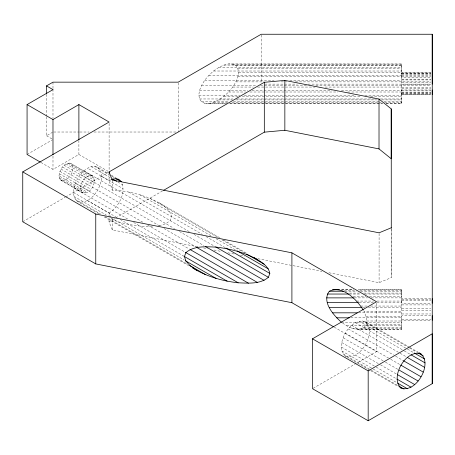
<?xml version="1.0" encoding="UTF-8"?>
<svg xmlns="http://www.w3.org/2000/svg" width="455" height="455" viewBox="0 0 455 455"><rect width="100%" height="100%" fill="white"/><g stroke="black" fill="none" stroke-linecap="round" stroke-linejoin="round"><path stroke-width="0.34" stroke-dasharray="2.27 1.71" d="M342.581 323.027L346.608 325.786L351.789 328.22L356.612 329.375L401.708 329.375L401.708 289.499L358.54 289.499M386.107 103.467L401.708 103.467L401.708 63.939L228.626 63.939C218.713 65.611 210.602 72.572 204.67 80.347C200.718 86.268 195.855 95.385 201.514 101.727L204.67 103.262L226.51 103.467M197.965 246.855L112.283 229.911L109.035 221.812L109.052 217.774M109.052 217.103L109.075 213.065C118.545 206.792 126.28 193.597 121.548 182.336M59.019 175.897C59.298 170.09 64.121 161.747 70.815 163.442L92.405 175.909C97.956 181.755 90.477 194.712 82.634 192.835L61.044 180.368L59.946 179.35L59.252 177.825L59.019 175.897L87.519 192.351M99.127 213.987L77.6 201.559C69.439 194.382 75.052 181.585 80.507 174.384C83.379 170.995 86.848 167.98 91.154 166.621C97.723 164.932 102.688 171.125 108.239 173.412M97.444 167.178C109.115 177.968 92.78 206.274 77.6 201.559M369.921 370.228L345.436 356.128C333.788 345.351 350.083 317.044 365.257 321.736L409.329 347.108M208.777 103.467C218.69 101.795 226.8 94.833 232.738 87.059C236.685 81.132 241.548 72.021 235.889 65.674L232.738 64.144L228.626 63.939M356.612 329.375L360.758 329.175L363.937 327.623C368.357 323.147 366.269 316.265 363.937 311.277L401.708 311.277M313.091 388.331L376.552 351.59L376.552 302.427M46.507 116.799L46.507 135.761L52.393 132.359M27.072 154.461L52.382 139.844M40.933 162.458L52.985 169.419L78.891 154.461L107.903 171.205M22.75 221.773L65.008 197.368M65.622 197.015L107.886 172.61M109.035 221.812L115.172 218.269M115.786 217.917L162.429 190.986M111.52 179.606L109.075 180.652L87.519 168.162M328.931 272.755L379.089 282.674L391.3 277.635L391.3 227.773M159.113 225.697L165.899 223.684L170.164 220.618L171.62 216.711C169.385 206.746 158.459 202.583 150.269 198.454C138.149 193.767 125.318 190.514 112.283 190.201L109.075 180.652L109.046 174.623M152.311 226.334C138.73 226.92 125.034 224.383 112.283 219.754L111.185 217.877M232.738 64.144L401.708 64.144M223.837 65.082L401.708 65.082M235.889 65.674L401.708 65.674M218.701 67.499L401.708 67.499M237.874 68.438L401.708 68.438M213.566 71.014L401.708 71.014M238.551 72.243L401.708 72.243L401.708 63.939M430.822 72.84L401.708 72.84L401.708 77.407L430.822 77.407M401.708 72.954L430.822 72.954M401.708 73.471L430.822 73.471M401.708 73.795L430.822 73.795M401.708 74.796L430.822 74.796M401.708 75.314L430.822 75.314M208.777 75.399L401.708 75.399M401.708 76.73L430.822 76.73M237.874 76.827L401.708 76.827M401.708 79.142L430.822 79.142M401.708 79.926L430.822 79.926M204.67 80.347L274.132 80.347M289.721 80.347L401.708 80.347M235.889 81.883L264.236 81.883M281.241 81.883L286.912 81.883M295.414 81.883L430.822 81.86M401.708 82.702L430.822 82.702M264.719 84.112L297.371 84.112M308.018 84.112L430.828 84.118M401.708 84.704L430.822 84.704M201.514 85.523L256.176 85.523M260.436 85.523L306.579 85.523M315.81 85.523L430.822 85.546M232.738 87.059L253.327 87.059M257.587 87.059L315.093 87.059M325.035 87.059L401.708 87.059M401.708 87.479L430.822 87.479M401.708 88.264L430.822 88.264M430.822 89.999L401.708 89.999L401.708 94.566L430.822 94.566M199.529 90.579L247.77 90.579M252.024 90.579L332.19 90.579M341.409 90.579L401.708 90.579M401.708 90.676L430.822 90.676M228.626 92.007L245.649 92.007M249.909 92.007L337.866 92.007M347.796 92.007L401.708 92.007M401.708 92.092L430.822 92.092M401.708 92.61L430.822 92.61M401.708 93.611L430.822 93.611M401.708 93.935L430.822 93.935M401.708 94.452L430.822 94.452M198.858 95.163L239.995 95.163M244.25 95.163L354.894 95.163M364.825 95.163L401.708 95.163L401.708 103.467M223.837 96.392L238.011 96.392M242.265 96.392L361.315 96.392M370.529 96.392L401.708 96.392M199.529 98.968L232.875 98.968M237.129 98.968L374.755 98.968M380.425 98.968L401.708 98.968M218.701 99.907L232.181 99.907M235.724 99.907L377.593 99.907M381.847 99.907L401.708 99.907M201.514 101.727L228.49 101.727M233.46 101.727L380.414 101.727M383.963 101.727L401.708 101.727M213.566 102.324L227.767 102.324M232.027 102.324L381.119 102.324M384.668 102.324L401.708 102.324M204.67 103.262L226.641 103.262M229.474 103.262L382.57 103.262M386.119 103.262L401.708 103.262M230.059 103.467L382.558 103.467M53.69 132.018L79.159 132.018M79.864 132.018L89.061 132.018M94.009 132.018L176.068 132.018M341.557 289.499L353.586 289.499M341.648 289.704L353.66 289.704M358.608 289.704L401.708 289.704M344.264 290.654L356.322 290.654M359.871 290.654L401.708 290.654M344.901 291.251L356.976 291.251M360.525 291.251L401.708 291.251M349.434 293.088L359.325 293.088M363.562 293.088L401.708 293.088M349.258 294.038L360.599 294.038M364.847 294.038L401.708 294.038M353.194 296.637L365.848 296.637M369.363 296.637L401.708 296.637M354.235 297.877L367.697 297.877M371.24 297.877L401.708 297.877L401.708 289.499M430.822 298.662L401.708 298.662L401.708 303.189L430.822 303.189M401.708 299.606L430.822 299.606M401.708 300.601L430.822 300.601M356.612 301.056L373.527 301.056M377.047 301.056L401.708 301.056M359.177 302.501L373.356 302.501M376.899 302.501L401.708 302.501M401.708 304.907L430.822 304.907M360.758 306.05L367.111 306.05M370.643 306.05L401.708 306.05M362.652 307.603L364.785 307.603M368.334 307.603L401.708 307.603M401.708 308.445L430.822 308.445M401.708 310.429L430.822 310.429M358.608 312.824L401.708 312.824M401.708 313.967L430.822 313.967M430.822 315.685L401.708 315.685L401.708 320.212L430.822 320.212M365.934 316.373L401.708 316.373M350.76 317.817L401.708 317.817M401.708 319.268L430.822 319.268M366.616 320.997L401.708 320.997L401.708 329.375M341.432 322.237L401.708 322.237M365.934 324.836L401.708 324.836M346.608 325.786L401.708 325.786M363.937 327.623L401.708 327.623M351.789 328.22L401.708 328.22M360.758 329.175L401.708 329.175M203.539 247.958L207.719 248.783M213.992 250.023L221.653 251.541M227.921 252.781L234.194 254.021M240.462 255.261L244.642 256.085M257.877 258.702L321.964 271.379M92.405 175.909C84.567 174.026 77.088 186.982 82.634 192.835M61.044 180.368C68.881 182.25 76.36 169.288 70.815 163.442M345.436 356.128C360.61 360.826 376.911 332.514 365.257 321.736M46.507 135.761L52.393 139.162M111.242 175.147L116.036 177.911M159.113 202.776L219.884 237.857M223.564 239.984L247.503 253.805M409.938 347.461L417.895 352.045M94.538 166.285L109.274 174.788M111.93 176.324L116.127 178.747M150.269 198.454L217.462 237.243M222.085 239.91L245.086 253.185M362.356 320.843L409.108 347.768M409.489 347.978L416.831 352.204M91.154 166.621L110.343 177.7M117.873 182.04L122.668 184.81M139.969 194.797L211.291 235.969M216.085 238.738L235.229 249.789M358.978 321.179L406.833 348.752M407.447 349.104L414.676 353.245M101.556 176.267L123.146 188.728M128.816 192.038L202.31 234.427M205.996 236.554L225.026 247.537M355.349 322.726L403.704 350.566M404.25 350.907L411.047 354.798M83.891 170.813L189.195 231.601M193.984 234.365L214.851 246.411M351.721 325.382L399.49 352.909M400.104 353.262L407.418 357.448M69.382 163.004L93.502 176.927M67.715 163.169L94.196 178.451M65.93 163.925L94.43 180.379M80.507 174.384L174.493 228.643M179.372 231.458L203.954 245.655M348.342 328.954L393.632 355.031M395.64 356.22L404.04 361.025M64.138 165.233L94.196 182.58M62.471 166.991L93.502 184.906M61.044 169.084L159.415 225.868M164.022 228.535L195.94 246.957M345.436 333.214L388.519 358.045M390.731 359.291L401.139 365.28M334.232 327.151L376.552 351.59M59.946 171.37L90.977 189.286M59.252 173.696L89.311 191.043M75.371 183.285L142.887 222.262M147.795 225.094L189.553 249.203M343.212 337.86L384.833 361.822M385.442 362.174L398.91 369.926M59.252 177.825L85.733 193.108M59.946 179.35L84.067 193.273M73.966 188.006L128.697 219.594M133.616 222.438L184.781 251.973M341.813 342.575L379.788 364.466M380.374 364.779L397.511 374.647M73.488 192.476L116.395 217.24M120.069 219.367L183.814 256.165M341.335 347.046L375.608 366.781M376.222 367.134L397.033 379.117M73.966 196.395L106.334 215.079M110.861 217.689L184.161 260.004M341.813 350.964L372.531 368.669M373.146 369.022L397.511 383.036M75.371 199.489L100.532 214.021M105.071 216.637L187.358 264.139M343.212 354.064L370.757 369.921M371.365 370.273L398.91 386.13M104.047 216.83L188.939 265.834M370.535 370.58L398.079 386.437M87.519 200.575L109.075 213.065L110.923 217.28M391.277 229.525L391.3 277.635M379.089 233.512L379.089 282.674M261.17 34.95L261.17 82.708M178.189 82.856L178.189 132.018M112.283 180.043L112.283 190.201M112.283 219.754L112.283 229.911M109.109 123.441L109.109 171.199M78.891 140.413L78.891 154.461M52.985 82.156L52.985 88.475M52.985 89.18L52.985 118.431M52.985 156.076L52.985 169.419M46.507 94.322L46.507 116.093"/><path stroke-width="0.68" d="M333.617 326.792L291.905 302.706L95.76 263.911L22.75 221.773L22.75 171.905L95.76 214.049L291.905 252.838L376.552 301.728L312.483 338.821L312.483 388.684L368.18 420.75L432.25 383.656L432.25 34.256L261.17 34.25L178.189 82.156L52.985 82.156L46.507 85.893L46.507 93.622M399.911 387.495C415.54 395.531 434.9 361.594 419.123 352.744M341.432 322.237C333.657 315.298 321.435 301.944 329.284 291.251C342.53 284.915 356.965 299.669 363.232 310.111M192.63 267.961C206.394 276.418 222.199 281.025 238.181 282.8C248.293 283.175 260.129 284.369 268.376 277.311L269.832 273.404C268.279 265.276 260.095 261.289 253.645 257.348M420.96 353.802C405.786 349.11 389.486 377.417 401.139 388.2M257.325 259.475C244.608 252.542 230.418 248.754 216.079 247.122C205.973 246.746 194.131 245.552 185.885 252.61L184.429 256.518L185.885 260.999L190.15 265.748L196.935 270.452M368.18 420.75L368.18 370.888L432.25 333.794L432.25 383.656M40.33 162.111L27.072 154.461L27.072 104.593L52.985 89.635L46.507 85.893M27.072 104.593L52.985 119.551L78.891 104.593L109.109 122.037L22.75 171.905M109.041 173.287L109.035 171.944L264.315 82.298L284.847 80.416L379.015 99.036L391.237 108.91L391.277 228.109M163.658 190.275L264.315 132.16L284.847 130.278L379.015 148.904L391.237 158.772L391.237 108.91M111.52 179.606C114.785 178.03 119.051 178.707 121.269 181.716L115.871 178.599M391.3 227.773L379.089 232.812L112.283 180.043L109.035 171.944M332.463 289.704L339.527 289.704M329.284 291.251L343.485 291.251M327.281 294.038L348.547 294.038M326.599 297.877L353.524 297.877M327.281 302.501L358.472 302.501M329.284 307.603L361.947 307.603M332.463 312.824L357.192 312.824M336.603 317.817L349.343 317.817M117.839 178.951L119.039 179.645M246.638 254.083L264.11 264.173M417.679 352.699L423.184 355.873M112.47 178.929L116.673 181.352M236.958 250.785L268.376 268.922M414.181 352.978L424.583 358.967M225.902 248.049L269.832 273.404M410.984 354.781L425.061 362.885M215.59 246.837L268.376 277.311M407.447 357.493L424.583 367.356M205.182 246.36L264.11 280.377M403.596 360.798L423.184 372.076M196.554 247.315L257.325 282.39M400.758 365.092L420.96 376.723M190.167 249.556L248.481 283.22M399.08 370.057L418.054 380.977M185.395 252.326L238.181 282.8M397.539 374.687L414.676 384.555M184.121 256.353L227.13 281.167M396.97 379.1L411.047 387.205M185.39 260.715L216.079 278.432M397.625 383.116L407.418 388.758M189.815 265.555L205.779 274.774M398.529 385.92L404.04 389.093M312.483 338.821L368.18 370.888M432.25 34.256L432.25 84.118M432.239 89.999L432.239 94.566M432.244 298.662L432.244 303.189M432.244 315.685L432.244 320.212M379.015 99.036L379.015 148.904M291.905 252.838L291.905 302.706M284.847 80.416L284.847 130.278M264.315 82.298L264.315 132.16M95.76 214.049L95.76 263.911M78.891 104.593L78.891 139.708M52.985 119.551L52.985 154.672"/></g></svg>
